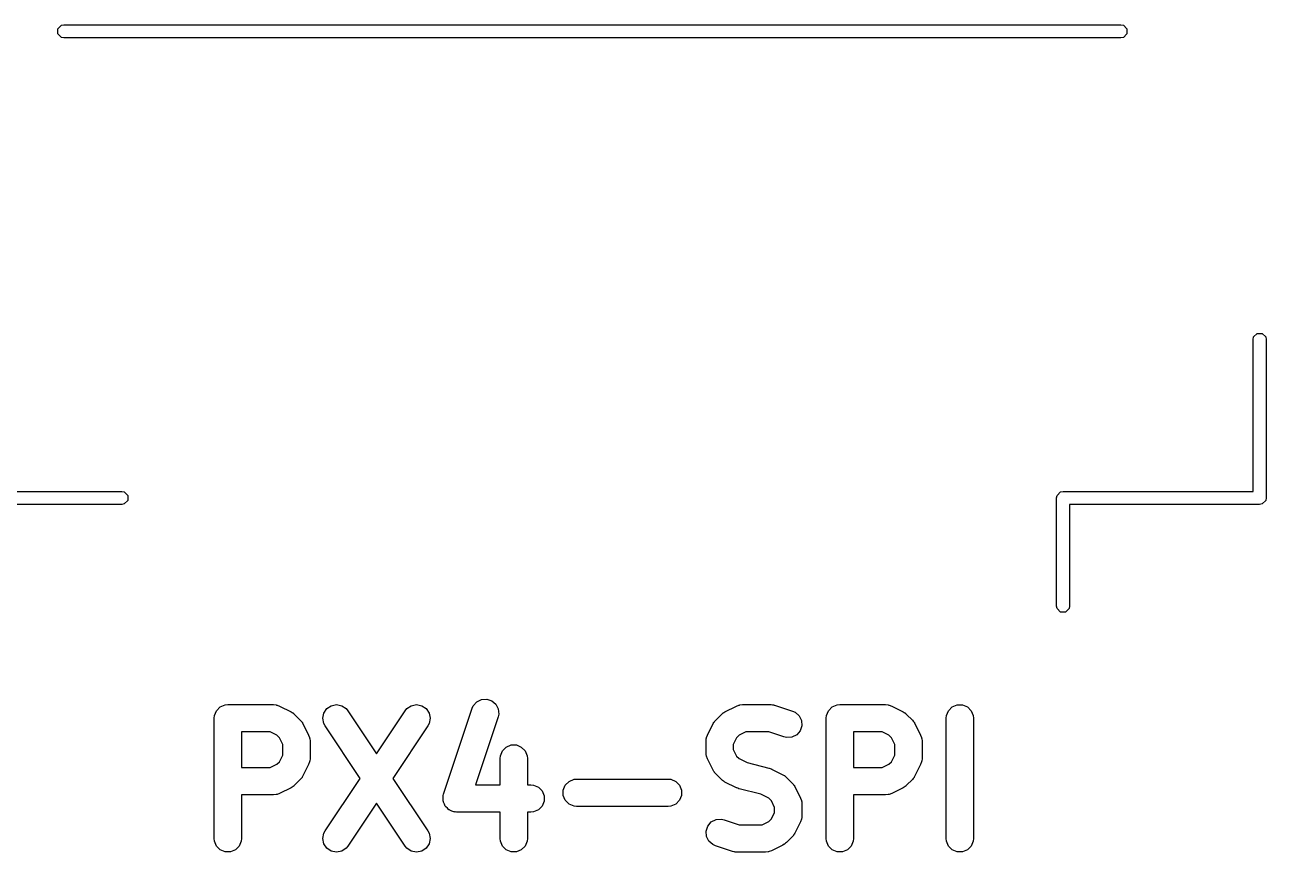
# Model space of a CAD drawing. Header units: inches. Extents: x -2.18 to 1.75, y 0.48 to 2.79.
# Drawn here: x -0.1751 to 0.2724, y 2.4509 to 2.749 of the extents above; entities that cross this region are included whole.
import ezdxf

# ---------------------------------------------------------------- set-up
doc = ezdxf.new("R2010")
doc.units = ezdxf.units.IN
doc.header["$MEASUREMENT"] = 0
doc.layers.add('BLACK', color=250, linetype='CONTINUOUS')

msp = doc.modelspace()

# ---------------------------------------------------------------- linework, layer by layer
at = {"layer": 'BLACK', "linetype": 'CONTINUOUS'}
for p, q in [((-0.16325, 2.74756), (-0.16197, 2.74884)), ((-0.16197, 2.74884), (-0.16106, 2.74902)), ((-0.16106, 2.74902), (0.22004, 2.74902)), ((0.22004, 2.74902), (0.22094, 2.74884)), ((0.22094, 2.74884), (0.22222, 2.74756)), ((-0.16325, 2.74575), (-0.16325, 2.74756)), ((-0.16197, 2.74447), (-0.16325, 2.74575)), ((-0.16106, 2.74429), (-0.16197, 2.74447)), ((0.22004, 2.74429), (-0.16106, 2.74429)), ((0.22094, 2.74447), (0.22004, 2.74429)), ((0.22222, 2.74575), (0.22094, 2.74447)), ((0.22222, 2.74756), (0.22222, 2.74575)), ((0.26768, 2.63563), (0.26786, 2.63653)), ((0.26786, 2.63653), (0.26914, 2.63781)), ((0.26914, 2.63781), (0.27094, 2.63781)), ((0.27094, 2.63781), (0.27222, 2.63653)), ((0.27222, 2.63653), (0.2724, 2.63563)), ((0.26768, 2.58091), (0.26768, 2.63563)), ((0.2724, 2.63563), (0.2724, 2.57854)), ((-0.2087, 2.58091), (-0.1402, 2.58091)), ((-0.1402, 2.58091), (-0.13929, 2.58073)), ((-0.13929, 2.58073), (-0.13801, 2.57945)), ((-0.13801, 2.57945), (-0.13801, 2.57764)), ((0.19681, 2.57854), (0.19699, 2.57945)), ((0.19681, 2.53957), (0.19681, 2.57854)), ((0.19699, 2.57945), (0.19827, 2.58073)), ((0.19827, 2.58073), (0.19917, 2.58091)), ((0.19917, 2.58091), (0.26768, 2.58091)), ((0.2724, 2.57854), (0.27222, 2.57764)), ((-0.1402, 2.57618), (-0.21106, 2.57618)), ((-0.13929, 2.57636), (-0.1402, 2.57618)), ((-0.13801, 2.57764), (-0.13929, 2.57636)), ((0.27004, 2.57618), (0.20154, 2.57618)), ((0.20154, 2.57618), (0.20154, 2.53957)), ((0.27094, 2.57636), (0.27004, 2.57618)), ((0.27222, 2.57764), (0.27094, 2.57636)), ((0.19699, 2.53866), (0.19681, 2.53957)), ((0.19827, 2.53738), (0.19699, 2.53866)), ((0.20136, 2.53866), (0.20008, 2.53738)), ((0.20154, 2.53957), (0.20136, 2.53866)), ((0.20008, 2.53738), (0.19827, 2.53738)), ((-0.10681, 2.50008), (-0.10608, 2.50185)), ((-0.10608, 2.50185), (-0.10472, 2.50321)), ((-0.10472, 2.50321), (-0.10294, 2.50395)), ((-0.10294, 2.50395), (-0.10198, 2.50404)), ((-0.10198, 2.50404), (-0.08549, 2.50404)), ((-0.08549, 2.50404), (-0.08453, 2.50395)), ((-0.08453, 2.50395), (-0.08436, 2.50388)), ((-0.08436, 2.50388), (-0.08419, 2.50387)), ((-0.08419, 2.50387), (-0.08328, 2.50352)), ((-0.08328, 2.50352), (-0.07916, 2.50146)), ((-0.06735, 2.50101), (-0.06628, 2.5026)), ((-0.06628, 2.5026), (-0.06468, 2.50367)), ((-0.06468, 2.50367), (-0.0628, 2.50404)), ((-0.0628, 2.50404), (-0.06091, 2.50366)), ((-0.06091, 2.50366), (-0.05932, 2.5026)), ((-0.05932, 2.5026), (-0.05871, 2.50185)), ((-0.05871, 2.50185), (-0.04837, 2.48634)), ((-0.04837, 2.48634), (-0.03802, 2.50185)), ((-0.03802, 2.50185), (-0.03741, 2.5026)), ((-0.03741, 2.5026), (-0.03582, 2.50366)), ((-0.03582, 2.50366), (-0.03393, 2.50404)), ((-0.03393, 2.50404), (-0.03205, 2.50367)), ((-0.03205, 2.50367), (-0.03045, 2.5026)), ((-0.03045, 2.5026), (-0.02938, 2.50101)), ((-0.02416, 2.4718), (-0.01385, 2.50274)), ((-0.01385, 2.50274), (-0.01346, 2.50362)), ((-0.01346, 2.50362), (-0.0122, 2.50507)), ((-0.0122, 2.50507), (-0.01048, 2.50593)), ((-0.01048, 2.50593), (-0.00857, 2.50606)), ((-0.00857, 2.50606), (-0.00675, 2.50546)), ((-0.00675, 2.50546), (-0.00529, 2.5042)), ((-0.00529, 2.5042), (-0.00444, 2.50248)), ((-0.00444, 2.50248), (-0.0043, 2.50057)), ((0.07729, 2.50146), (0.08142, 2.50352)), ((0.08142, 2.50352), (0.08232, 2.50387)), ((0.08232, 2.50387), (0.08249, 2.50388)), ((0.08249, 2.50388), (0.08266, 2.50395)), ((0.08266, 2.50395), (0.08362, 2.50404)), ((0.08362, 2.50404), (0.09393, 2.50404)), ((0.09393, 2.50404), (0.09442, 2.50399)), ((0.09442, 2.50399), (0.09455, 2.504)), ((0.09455, 2.504), (0.09472, 2.50396)), ((0.09472, 2.50396), (0.09489, 2.50395)), ((0.09489, 2.50395), (0.09501, 2.5039)), ((0.09501, 2.5039), (0.09549, 2.50379)), ((0.09549, 2.50379), (0.10167, 2.50173)), ((0.11385, 2.50008), (0.11458, 2.50185)), ((0.11458, 2.50185), (0.11594, 2.50321)), ((0.11594, 2.50321), (0.11772, 2.50395)), ((0.11772, 2.50395), (0.11868, 2.50404)), ((0.11868, 2.50404), (0.13517, 2.50404)), ((0.13517, 2.50404), (0.13613, 2.50395)), ((0.13613, 2.50395), (0.1363, 2.50388)), ((0.1363, 2.50388), (0.13647, 2.50387)), ((0.13647, 2.50387), (0.13738, 2.50352)), ((0.13738, 2.50352), (0.1415, 2.50146)), ((0.15716, 2.50008), (0.15789, 2.50185)), ((0.15789, 2.50185), (0.15925, 2.50321)), ((0.15925, 2.50321), (0.16102, 2.50395)), ((0.16102, 2.50395), (0.16294, 2.50395)), ((0.16294, 2.50395), (0.16472, 2.50321)), ((0.16472, 2.50321), (0.16608, 2.50185)), ((0.16608, 2.50185), (0.16681, 2.50008)), ((-0.1069, 2.49912), (-0.10681, 2.50008)), ((-0.1069, 2.45581), (-0.1069, 2.49912)), ((-0.07916, 2.50146), (-0.07875, 2.5012)), ((-0.07875, 2.5012), (-0.07863, 2.50115)), ((-0.07863, 2.50115), (-0.07849, 2.50104)), ((-0.07849, 2.50104), (-0.07834, 2.50094)), ((-0.07834, 2.50094), (-0.07826, 2.50085)), ((-0.07826, 2.50085), (-0.07788, 2.50054)), ((-0.07788, 2.50054), (-0.07582, 2.49847)), ((-0.07582, 2.49847), (-0.07551, 2.4981)), ((-0.07551, 2.4981), (-0.07541, 2.49801)), ((-0.07541, 2.49801), (-0.07532, 2.49786)), ((-0.07532, 2.49786), (-0.07521, 2.49773)), ((-0.07521, 2.49773), (-0.07516, 2.49761)), ((-0.07516, 2.49761), (-0.0749, 2.4972)), ((-0.06772, 2.49912), (-0.06735, 2.50101)), ((-0.06735, 2.49724), (-0.06772, 2.49912)), ((-0.02938, 2.50101), (-0.02901, 2.49912)), ((-0.02901, 2.49912), (-0.02938, 2.49724)), ((-0.00451, 2.49962), (-0.01267, 2.47517)), ((-0.0043, 2.50057), (-0.00451, 2.49962)), ((0.07303, 2.4972), (0.07329, 2.49761)), ((0.07329, 2.49761), (0.07334, 2.49773)), ((0.07334, 2.49773), (0.07345, 2.49786)), ((0.07345, 2.49786), (0.07354, 2.49801)), ((0.07354, 2.49801), (0.07364, 2.4981)), ((0.07364, 2.4981), (0.07395, 2.49847)), ((0.07395, 2.49847), (0.07601, 2.50054)), ((0.07601, 2.50054), (0.07639, 2.50085)), ((0.07639, 2.50085), (0.07648, 2.50094)), ((0.07648, 2.50094), (0.07662, 2.50104)), ((0.07662, 2.50104), (0.07676, 2.50115)), ((0.07676, 2.50115), (0.07688, 2.5012)), ((0.07688, 2.5012), (0.07729, 2.50146)), ((0.10167, 2.50173), (0.10255, 2.50133)), ((0.10255, 2.50133), (0.104, 2.50007)), ((0.104, 2.50007), (0.10486, 2.49836)), ((0.10486, 2.49836), (0.105, 2.49644)), ((0.11376, 2.49912), (0.11385, 2.50008)), ((0.11376, 2.45581), (0.11376, 2.49912)), ((0.1415, 2.50146), (0.14191, 2.5012)), ((0.14191, 2.5012), (0.14203, 2.50115)), ((0.14203, 2.50115), (0.14217, 2.50104)), ((0.14217, 2.50104), (0.14232, 2.50094)), ((0.14232, 2.50094), (0.1424, 2.50085)), ((0.1424, 2.50085), (0.14278, 2.50054)), ((0.14278, 2.50054), (0.14484, 2.49847)), ((0.14484, 2.49847), (0.14515, 2.4981)), ((0.14515, 2.4981), (0.14525, 2.49801)), ((0.14525, 2.49801), (0.14534, 2.49786)), ((0.14534, 2.49786), (0.14545, 2.49773)), ((0.14545, 2.49773), (0.1455, 2.49761)), ((0.1455, 2.49761), (0.14576, 2.4972)), ((0.15706, 2.49912), (0.15716, 2.50008)), ((0.15706, 2.45581), (0.15706, 2.49912)), ((0.16681, 2.50008), (0.1669, 2.49912)), ((0.1669, 2.49912), (0.1669, 2.45581)), ((-0.08665, 2.4942), (-0.09706, 2.4942)), ((-0.09706, 2.4942), (-0.09706, 2.48136)), ((-0.08428, 2.49301), (-0.08665, 2.4942)), ((-0.08334, 2.49208), (-0.08428, 2.49301)), ((-0.0749, 2.4972), (-0.07283, 2.49307)), ((-0.07283, 2.49307), (-0.07249, 2.49217)), ((-0.0669, 2.49639), (-0.06735, 2.49724)), ((-0.05428, 2.47747), (-0.0669, 2.49639)), ((-0.02983, 2.49639), (-0.04245, 2.47747)), ((-0.02938, 2.49724), (-0.02983, 2.49639)), ((0.07062, 2.49217), (0.07097, 2.49307)), ((0.07097, 2.49307), (0.07303, 2.4972)), ((0.08241, 2.49301), (0.08148, 2.49208)), ((0.08478, 2.4942), (0.08241, 2.49301)), ((0.09313, 2.4942), (0.08478, 2.4942)), ((0.09856, 2.49239), (0.09313, 2.4942)), ((0.10313, 2.49317), (0.10142, 2.49231)), ((0.10439, 2.49462), (0.10313, 2.49317)), ((0.105, 2.49644), (0.10439, 2.49462)), ((0.13401, 2.4942), (0.1236, 2.4942)), ((0.1236, 2.4942), (0.1236, 2.48136)), ((0.13638, 2.49301), (0.13401, 2.4942)), ((0.13732, 2.49208), (0.13638, 2.49301)), ((0.14576, 2.4972), (0.14783, 2.49307)), ((0.14783, 2.49307), (0.14817, 2.49217)), ((-0.08216, 2.48971), (-0.08334, 2.49208)), ((-0.08216, 2.48584), (-0.08216, 2.48971)), ((-0.07249, 2.49217), (-0.07248, 2.49199)), ((-0.07248, 2.49199), (-0.07241, 2.49183)), ((-0.07241, 2.49183), (-0.07232, 2.49087)), ((-0.07232, 2.49087), (-0.07232, 2.48468)), ((-0.00296, 2.48742), (-0.00161, 2.48878)), ((-0.00161, 2.48878), (0.00017, 2.48951)), ((0.00017, 2.48951), (0.00209, 2.48951)), ((0.00209, 2.48951), (0.00386, 2.48878)), ((0.00386, 2.48878), (0.00522, 2.48742)), ((0.07045, 2.49087), (0.07054, 2.49183)), ((0.07045, 2.48675), (0.07045, 2.49087)), ((0.07054, 2.49183), (0.07061, 2.49199)), ((0.07061, 2.49199), (0.07062, 2.49217)), ((0.08148, 2.49208), (0.08029, 2.48971)), ((0.08029, 2.48971), (0.08029, 2.48791)), ((0.0995, 2.49217), (0.09856, 2.49239)), ((0.10142, 2.49231), (0.0995, 2.49217)), ((0.1385, 2.48971), (0.13732, 2.49208)), ((0.1385, 2.48584), (0.1385, 2.48971)), ((0.14817, 2.49217), (0.14818, 2.49199)), ((0.14818, 2.49199), (0.14825, 2.49183)), ((0.14825, 2.49183), (0.14834, 2.49087)), ((0.14834, 2.49087), (0.14834, 2.48468)), ((-0.08334, 2.48347), (-0.08216, 2.48584)), ((-0.07232, 2.48468), (-0.07241, 2.48372)), ((-0.00379, 2.48468), (-0.0037, 2.48564)), ((-0.00379, 2.47517), (-0.00379, 2.48468)), ((-0.0037, 2.48564), (-0.00296, 2.48742)), ((0.00522, 2.48742), (0.00596, 2.48564)), ((0.00596, 2.48564), (0.00605, 2.48468)), ((0.00605, 2.48468), (0.00605, 2.47517)), ((0.07054, 2.48579), (0.07045, 2.48675)), ((0.07061, 2.48562), (0.07054, 2.48579)), ((0.07062, 2.48545), (0.07061, 2.48562)), ((0.07097, 2.48454), (0.07062, 2.48545)), ((0.07303, 2.48042), (0.07097, 2.48454)), ((0.08029, 2.48791), (0.08148, 2.48554)), ((0.08148, 2.48554), (0.08241, 2.4846)), ((0.08241, 2.4846), (0.08534, 2.48314)), ((0.13732, 2.48347), (0.1385, 2.48584)), ((0.14834, 2.48468), (0.14825, 2.48372)), ((-0.09706, 2.48136), (-0.08665, 2.48136)), ((-0.08665, 2.48136), (-0.08428, 2.48254)), ((-0.08428, 2.48254), (-0.08334, 2.48347)), ((-0.07283, 2.48248), (-0.0749, 2.47836)), ((-0.07249, 2.48338), (-0.07283, 2.48248)), ((-0.07248, 2.48356), (-0.07249, 2.48338)), ((-0.07241, 2.48372), (-0.07248, 2.48356)), ((0.07329, 2.48001), (0.07303, 2.48042)), ((0.07334, 2.47989), (0.07329, 2.48001)), ((0.07345, 2.47975), (0.07334, 2.47989)), ((0.07354, 2.4796), (0.07345, 2.47975)), ((0.07364, 2.47952), (0.07354, 2.4796)), ((0.07395, 2.47914), (0.07364, 2.47952)), ((0.08534, 2.48314), (0.09306, 2.48121)), ((0.09306, 2.48121), (0.09313, 2.48118)), ((0.09313, 2.48118), (0.09317, 2.48118)), ((0.09317, 2.48118), (0.09357, 2.48103)), ((0.09357, 2.48103), (0.09397, 2.48088)), ((0.09397, 2.48088), (0.094, 2.48086)), ((0.094, 2.48086), (0.09407, 2.48084)), ((0.09407, 2.48084), (0.09819, 2.47877)), ((0.1236, 2.48136), (0.13401, 2.48136)), ((0.13401, 2.48136), (0.13638, 2.48254)), ((0.13638, 2.48254), (0.13732, 2.48347)), ((0.14783, 2.48248), (0.14576, 2.47836)), ((0.14817, 2.48338), (0.14783, 2.48248)), ((0.14818, 2.48356), (0.14817, 2.48338)), ((0.14825, 2.48372), (0.14818, 2.48356)), ((-0.07788, 2.47502), (-0.07826, 2.47471)), ((-0.07582, 2.47708), (-0.07788, 2.47502)), ((-0.07551, 2.47746), (-0.07582, 2.47708)), ((-0.07541, 2.47754), (-0.07551, 2.47746)), ((-0.07532, 2.47769), (-0.07541, 2.47754)), ((-0.07521, 2.47782), (-0.07532, 2.47769)), ((-0.07516, 2.47794), (-0.07521, 2.47782)), ((-0.0749, 2.47836), (-0.07516, 2.47794)), ((-0.0669, 2.45854), (-0.05428, 2.47747)), ((-0.04245, 2.47747), (-0.02983, 2.45854)), ((-0.01267, 2.47517), (-0.00379, 2.47517)), ((0.00605, 2.47517), (0.00732, 2.47517)), ((0.00732, 2.47517), (0.00828, 2.47507)), ((0.00828, 2.47507), (0.01005, 2.47434)), ((0.01899, 2.47327), (0.01972, 2.47504)), ((0.01972, 2.47504), (0.02108, 2.4764)), ((0.02108, 2.4764), (0.02285, 2.47714)), ((0.02285, 2.47714), (0.02381, 2.47723)), ((0.02381, 2.47723), (0.05681, 2.47723)), ((0.05681, 2.47723), (0.05777, 2.47714)), ((0.05777, 2.47714), (0.05954, 2.4764)), ((0.05954, 2.4764), (0.0609, 2.47504)), ((0.0609, 2.47504), (0.06164, 2.47327)), ((0.07601, 2.47708), (0.07395, 2.47914)), ((0.07639, 2.47677), (0.07601, 2.47708)), ((0.07648, 2.47667), (0.07639, 2.47677)), ((0.07662, 2.47658), (0.07648, 2.47667)), ((0.07676, 2.47647), (0.07662, 2.47658)), ((0.07688, 2.47642), (0.07676, 2.47647)), ((0.07729, 2.47616), (0.07688, 2.47642)), ((0.08142, 2.47409), (0.07729, 2.47616)), ((0.09819, 2.47877), (0.09861, 2.47851)), ((0.09861, 2.47851), (0.09873, 2.47846)), ((0.09873, 2.47846), (0.09886, 2.47835)), ((0.09886, 2.47835), (0.09901, 2.47826)), ((0.09901, 2.47826), (0.09909, 2.47816)), ((0.09909, 2.47816), (0.09947, 2.47785)), ((0.09947, 2.47785), (0.10153, 2.47579)), ((0.10153, 2.47579), (0.10184, 2.47541)), ((0.10184, 2.47541), (0.10194, 2.47533)), ((0.10194, 2.47533), (0.10203, 2.47518)), ((0.10203, 2.47518), (0.10215, 2.47504)), ((0.10215, 2.47504), (0.1022, 2.47492)), ((0.14278, 2.47502), (0.1424, 2.47471)), ((0.14484, 2.47708), (0.14278, 2.47502)), ((0.14515, 2.47746), (0.14484, 2.47708)), ((0.14525, 2.47754), (0.14515, 2.47746)), ((0.14534, 2.47769), (0.14525, 2.47754)), ((0.14545, 2.47782), (0.14534, 2.47769)), ((0.1455, 2.47794), (0.14545, 2.47782)), ((0.14576, 2.47836), (0.1455, 2.47794)), ((-0.08549, 2.47151), (-0.09706, 2.47151)), ((-0.09706, 2.47151), (-0.09706, 2.45581)), ((-0.08453, 2.47161), (-0.08549, 2.47151)), ((-0.08436, 2.47168), (-0.08453, 2.47161)), ((-0.08419, 2.47169), (-0.08436, 2.47168)), ((-0.08328, 2.47203), (-0.08419, 2.47169)), ((-0.07916, 2.47409), (-0.08328, 2.47203)), ((-0.07875, 2.47435), (-0.07916, 2.47409)), ((-0.07863, 2.4744), (-0.07875, 2.47435)), ((-0.07849, 2.47452), (-0.07863, 2.4744)), ((-0.07834, 2.47461), (-0.07849, 2.47452)), ((-0.07826, 2.47471), (-0.07834, 2.47461)), ((-0.02438, 2.47086), (-0.02432, 2.47111)), ((-0.02432, 2.47008), (-0.02438, 2.47086)), ((-0.02432, 2.47121), (-0.02427, 2.47133)), ((-0.02432, 2.47111), (-0.02432, 2.47121)), ((-0.02427, 2.47133), (-0.02416, 2.4718)), ((0.01005, 2.47434), (0.01141, 2.47298)), ((0.01141, 2.47298), (0.01214, 2.47121)), ((0.01214, 2.47121), (0.01214, 2.46929)), ((0.01899, 2.47135), (0.01899, 2.47327)), ((0.01972, 2.46958), (0.01899, 2.47135)), ((0.06164, 2.47135), (0.0609, 2.46958)), ((0.06164, 2.47327), (0.06164, 2.47135)), ((0.08149, 2.47407), (0.08142, 2.47409)), ((0.08152, 2.47405), (0.08149, 2.47407)), ((0.08192, 2.4739), (0.08152, 2.47405)), ((0.08232, 2.47375), (0.08192, 2.4739)), ((0.08235, 2.47375), (0.08232, 2.47375)), ((0.08242, 2.47372), (0.08235, 2.47375)), ((0.09015, 2.47179), (0.08242, 2.47372)), ((0.09308, 2.47033), (0.09015, 2.47179)), ((0.1022, 2.47492), (0.10246, 2.47451)), ((0.10246, 2.47451), (0.10452, 2.47039)), ((0.13517, 2.47151), (0.1236, 2.47151)), ((0.1236, 2.47151), (0.1236, 2.45581)), ((0.13613, 2.47161), (0.13517, 2.47151)), ((0.1363, 2.47168), (0.13613, 2.47161)), ((0.13647, 2.47169), (0.1363, 2.47168)), ((0.13738, 2.47203), (0.13647, 2.47169)), ((0.1415, 2.47409), (0.13738, 2.47203)), ((0.14191, 2.47435), (0.1415, 2.47409)), ((0.14203, 2.4744), (0.14191, 2.47435)), ((0.14217, 2.47452), (0.14203, 2.4744)), ((0.14232, 2.47461), (0.14217, 2.47452)), ((0.1424, 2.47471), (0.14232, 2.47461)), ((-0.04837, 2.46859), (-0.05871, 2.45308)), ((-0.03802, 2.45308), (-0.04837, 2.46859)), ((-0.02432, 2.46929), (-0.02432, 2.47008)), ((-0.02425, 2.46912), (-0.02432, 2.46929)), ((-0.02424, 2.46895), (-0.02425, 2.46912)), ((-0.02389, 2.46824), (-0.02424, 2.46895)), ((-0.02359, 2.46751), (-0.02389, 2.46824)), ((-0.02346, 2.46739), (-0.02359, 2.46751)), ((-0.02338, 2.46723), (-0.02346, 2.46739)), ((-0.02279, 2.46671), (-0.02338, 2.46723)), ((-0.02223, 2.46616), (-0.02279, 2.46671)), ((-0.02206, 2.46609), (-0.02223, 2.46616)), ((-0.02193, 2.46597), (-0.02206, 2.46609)), ((0.01005, 2.46616), (0.00828, 2.46542)), ((0.01141, 2.46751), (0.01005, 2.46616)), ((0.01214, 2.46929), (0.01141, 2.46751)), ((0.02108, 2.46822), (0.01972, 2.46958)), ((0.02285, 2.46748), (0.02108, 2.46822)), ((0.02381, 2.46739), (0.02285, 2.46748)), ((0.05681, 2.46739), (0.02381, 2.46739)), ((0.05777, 2.46748), (0.05681, 2.46739)), ((0.05954, 2.46822), (0.05777, 2.46748)), ((0.0609, 2.46958), (0.05954, 2.46822)), ((0.09401, 2.46939), (0.09308, 2.47033)), ((0.09519, 2.46702), (0.09401, 2.46939)), ((0.09519, 2.46522), (0.09519, 2.46702)), ((0.10452, 2.47039), (0.10486, 2.46949)), ((0.10486, 2.46949), (0.10488, 2.46931)), ((0.10488, 2.46931), (0.10494, 2.46915)), ((0.10494, 2.46915), (0.10504, 2.46819)), ((0.10504, 2.46819), (0.10504, 2.46406)), ((-0.02118, 2.46572), (-0.02193, 2.46597)), ((-0.02045, 2.46542), (-0.02118, 2.46572)), ((-0.0202, 2.4654), (-0.02045, 2.46542)), ((-0.02011, 2.46536), (-0.0202, 2.4654)), ((-0.01998, 2.46537), (-0.02011, 2.46536)), ((-0.01949, 2.46533), (-0.01998, 2.46537)), ((-0.00379, 2.46533), (-0.01949, 2.46533)), ((-0.00379, 2.45581), (-0.00379, 2.46533)), ((0.00732, 2.46533), (0.00605, 2.46533)), ((0.00605, 2.46533), (0.00605, 2.45581)), ((0.00828, 2.46542), (0.00732, 2.46533)), ((0.07109, 2.46031), (0.07235, 2.46176)), ((0.07235, 2.46176), (0.07407, 2.46262)), ((0.07407, 2.46262), (0.07598, 2.46276)), ((0.07598, 2.46276), (0.07693, 2.46254)), ((0.07693, 2.46254), (0.08235, 2.46073)), ((0.09071, 2.46073), (0.09308, 2.46192)), ((0.09308, 2.46192), (0.09401, 2.46285)), ((0.09401, 2.46285), (0.09519, 2.46522)), ((0.10452, 2.46186), (0.10246, 2.45774)), ((0.10486, 2.46276), (0.10452, 2.46186)), ((0.10488, 2.46294), (0.10486, 2.46276)), ((0.10494, 2.4631), (0.10488, 2.46294)), ((0.10504, 2.46406), (0.10494, 2.4631)), ((-0.06772, 2.45581), (-0.06735, 2.45769)), ((-0.06735, 2.45769), (-0.0669, 2.45854)), ((-0.02983, 2.45854), (-0.02938, 2.45769)), ((-0.02938, 2.45769), (-0.02901, 2.45581)), ((0.07049, 2.45849), (0.07109, 2.46031)), ((0.07062, 2.45657), (0.07049, 2.45849)), ((0.08235, 2.46073), (0.09071, 2.46073)), ((0.10203, 2.45707), (0.10194, 2.45692)), ((0.10215, 2.4572), (0.10203, 2.45707)), ((0.1022, 2.45732), (0.10215, 2.4572)), ((0.10246, 2.45774), (0.1022, 2.45732)), ((-0.10681, 2.45485), (-0.1069, 2.45581)), ((-0.10608, 2.45308), (-0.10681, 2.45485)), ((-0.10472, 2.45172), (-0.10608, 2.45308)), ((-0.09789, 2.45308), (-0.09925, 2.45172)), ((-0.09716, 2.45485), (-0.09789, 2.45308)), ((-0.09706, 2.45581), (-0.09716, 2.45485)), ((-0.06735, 2.45392), (-0.06772, 2.45581)), ((-0.06628, 2.45233), (-0.06735, 2.45392)), ((-0.05871, 2.45308), (-0.05932, 2.45234)), ((-0.03741, 2.45234), (-0.03802, 2.45308)), ((-0.02938, 2.45392), (-0.03045, 2.45233)), ((-0.02901, 2.45581), (-0.02938, 2.45392)), ((-0.0037, 2.45485), (-0.00379, 2.45581)), ((-0.00296, 2.45308), (-0.0037, 2.45485)), ((-0.00161, 2.45172), (-0.00296, 2.45308)), ((0.00522, 2.45308), (0.00386, 2.45172)), ((0.00596, 2.45485), (0.00522, 2.45308)), ((0.00605, 2.45581), (0.00596, 2.45485)), ((0.07148, 2.45486), (0.07062, 2.45657)), ((0.07293, 2.4536), (0.07148, 2.45486)), ((0.07381, 2.45321), (0.07293, 2.4536)), ((0.08, 2.45114), (0.07381, 2.45321)), ((0.09819, 2.45347), (0.09407, 2.45141)), ((0.09861, 2.45373), (0.09819, 2.45347)), ((0.09873, 2.45378), (0.09861, 2.45373)), ((0.09886, 2.45389), (0.09873, 2.45378)), ((0.09901, 2.45399), (0.09886, 2.45389)), ((0.09909, 2.45408), (0.09901, 2.45399)), ((0.09947, 2.45439), (0.09909, 2.45408)), ((0.10153, 2.45646), (0.09947, 2.45439)), ((0.10184, 2.45683), (0.10153, 2.45646)), ((0.10194, 2.45692), (0.10184, 2.45683)), ((0.11385, 2.45485), (0.11376, 2.45581)), ((0.11458, 2.45308), (0.11385, 2.45485)), ((0.11594, 2.45172), (0.11458, 2.45308)), ((0.12277, 2.45308), (0.12141, 2.45172)), ((0.1235, 2.45485), (0.12277, 2.45308)), ((0.1236, 2.45581), (0.1235, 2.45485)), ((0.15716, 2.45485), (0.15706, 2.45581)), ((0.15789, 2.45308), (0.15716, 2.45485)), ((0.15925, 2.45172), (0.15789, 2.45308)), ((0.16608, 2.45308), (0.16472, 2.45172)), ((0.16681, 2.45485), (0.16608, 2.45308)), ((0.1669, 2.45581), (0.16681, 2.45485)), ((-0.10294, 2.45099), (-0.10472, 2.45172)), ((-0.10102, 2.45099), (-0.10294, 2.45099)), ((-0.09925, 2.45172), (-0.10102, 2.45099)), ((-0.06468, 2.45126), (-0.06628, 2.45233)), ((-0.0628, 2.45089), (-0.06468, 2.45126)), ((-0.06091, 2.45127), (-0.0628, 2.45089)), ((-0.05932, 2.45234), (-0.06091, 2.45127)), ((-0.03582, 2.45127), (-0.03741, 2.45234)), ((-0.03393, 2.45089), (-0.03582, 2.45127)), ((-0.03205, 2.45126), (-0.03393, 2.45089)), ((-0.03045, 2.45233), (-0.03205, 2.45126)), ((0.00017, 2.45099), (-0.00161, 2.45172)), ((0.00209, 2.45099), (0.00017, 2.45099)), ((0.00386, 2.45172), (0.00209, 2.45099)), ((0.08048, 2.45103), (0.08, 2.45114)), ((0.0806, 2.45099), (0.08048, 2.45103)), ((0.08077, 2.45097), (0.0806, 2.45099)), ((0.08094, 2.45093), (0.08077, 2.45097)), ((0.08107, 2.45094), (0.08094, 2.45093)), ((0.08156, 2.45089), (0.08107, 2.45094)), ((0.09187, 2.45089), (0.08156, 2.45089)), ((0.09283, 2.45099), (0.09187, 2.45089)), ((0.09299, 2.45105), (0.09283, 2.45099)), ((0.09317, 2.45107), (0.09299, 2.45105)), ((0.09407, 2.45141), (0.09317, 2.45107)), ((0.11772, 2.45099), (0.11594, 2.45172)), ((0.11964, 2.45099), (0.11772, 2.45099)), ((0.12141, 2.45172), (0.11964, 2.45099)), ((0.16102, 2.45099), (0.15925, 2.45172)), ((0.16294, 2.45099), (0.16102, 2.45099)), ((0.16472, 2.45172), (0.16294, 2.45099))]:
    msp.add_line(p, q, dxfattribs=at)

doc.saveas('drawing.dxf')
